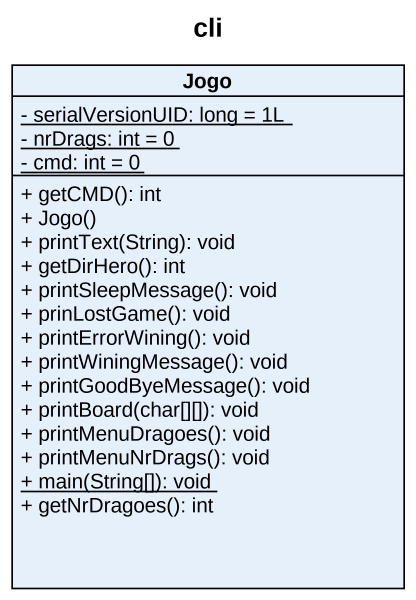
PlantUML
@startuml
title cli
hide circle
hide empty members
skinparam classAttributeIconSize 0
class Jogo {
  {static} - serialVersionUID: long = 1L
  {static} - nrDrags: int = 0
  {static} - cmd: int = 0
  + getCMD(): int
  + Jogo()
  + printText(String): void
  + getDirHero(): int
  + printSleepMessage(): void
  + prinLostGame(): void
  + printErrorWining(): void
  + printWiningMessage(): void
  + printGoodByeMessage(): void
  + printBoard(char[][]): void
  + printMenuDragoes(): void
  + printMenuNrDrags(): void
  {static} + main(String[]): void
  + getNrDragoes(): int
}
@enduml
